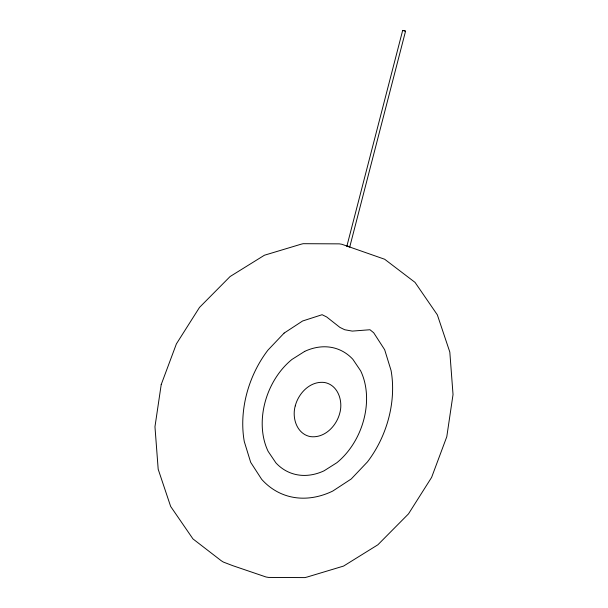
<?xml version="1.0" encoding="UTF-8"?>
<svg xmlns="http://www.w3.org/2000/svg" width="608" height="608" viewBox="0 0 608 608"><rect width="100%" height="100%" fill="white"/><g stroke="black" fill="none" stroke-linecap="round" stroke-linejoin="round"><path stroke-width="0.91" d="M347.837 246.498L346.894 246.096L402.671 30.415L404.236 30.681L405.551 31.183L349.775 246.856L348.209 246.597M405.551 31.183L402.671 30.415M346.894 246.096L348.825 246.453M349.167 246.559L349.775 246.856M161.211 384.575L154.964 426.748L158.186 469.247L170.65 506.434L192.956 538.908L221.152 560.667L223.341 562.058L232.636 565.622L266.084 577.007L268.622 577.433L304.874 577.6L307.207 577.015L343.581 566.071L377.887 544.776L408.5 513.874L431.604 477.409L446.789 436.719L453.036 394.546L449.814 352.055L437.35 314.86L415.044 282.393L384.659 259.244L341.916 244.294L339.378 243.861L303.126 243.694L300.793 244.287L264.419 255.231L230.113 276.526L199.5 307.42L176.396 343.885L161.211 384.575M295.26 405.878C291.756 417.932 296.841 434.12 310.498 436.635C324.657 438.345 336.399 426.086 339.75 413.235C343.246 401.174 338.17 384.986 324.505 382.478C310.346 380.76 298.612 393.019 295.26 405.878M284.118 333.093L267.923 350.155A94.096 70.11 -69 0 0 244.279 441.545L250.686 462.338L261.66 479.302A96.649 72.018 -69 0 0 332.758 491.059L351.242 478.967L367.437 461.913A94.096 70.11 -69 0 0 391.073 370.515L384.666 349.722L373.7 332.766L369.968 329.741L352.275 331.102L344.698 329.734L339.933 327.416L326.663 316.958L322.103 314.708L302.594 321.001L284.118 333.093M304.737 351.363L291.924 359.465A65.96 49.149 -69 0 0 268.143 451.379L275.895 462.863A67.192 50.061 -69 0 0 324.041 470.828L336.847 462.726A65.96 49.149 -69 0 0 360.635 370.812L352.876 359.328A67.192 50.061 -69 0 0 304.737 351.371"/></g></svg>
